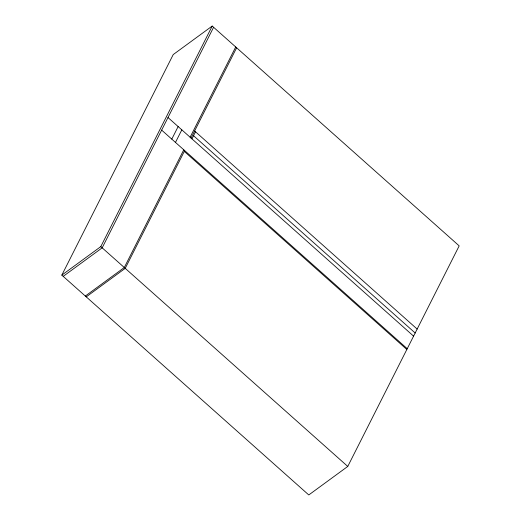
<?xml version="1.0" encoding="UTF-8"?>
<svg xmlns="http://www.w3.org/2000/svg" width="521" height="521" viewBox="0 0 521 521"><rect width="100%" height="100%" fill="white"/><g stroke="black" fill="none" stroke-linecap="round" stroke-linejoin="round"><path stroke-width="0.78" d="M61.823 275.127L173.232 54.568L212.216 26.05L459.177 245.873L347.767 466.432L308.784 494.95L61.823 275.127L100.8 246.609L212.216 26.05M213.597 27.281L102.181 247.84L63.204 276.358M171.793 139.127L178.136 126.57M175.479 142.409L181.822 129.846M183.77 149.787L124.298 267.527L85.32 296.045M190.113 137.231L235.713 46.968M184.695 150.608L125.222 268.348L86.239 296.866M191.038 138.052L236.632 47.789M191.956 138.873L195.525 131.806M194.607 130.986L417.152 329.07M193.545 135.734L415.172 332.997M168.003 117.544L413.583 336.136M161.653 130.107L407.24 348.699M184.297 151.396L406.842 349.48M100.8 246.609L347.767 466.432"/></g></svg>
